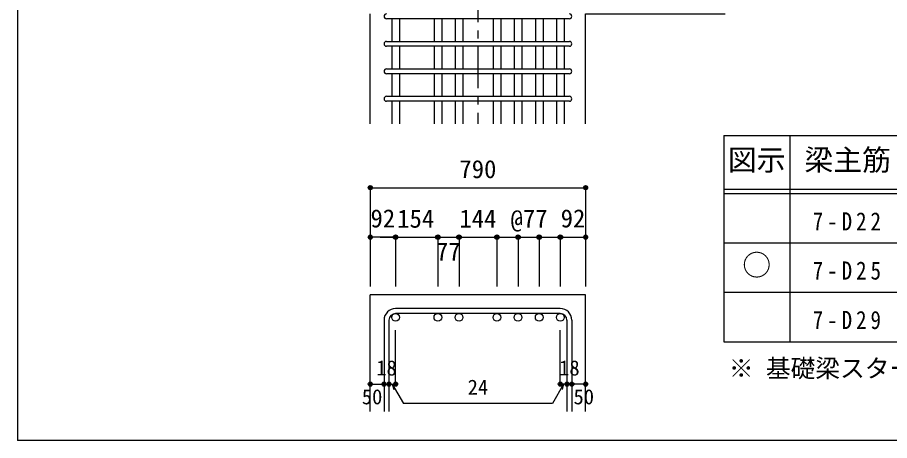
# Model space of a CAD drawing. Units: millimetres at full size, sheet at 1:30; some dimension numbers follow another scale. Extents: x -5973 to 5954, y -4195 to 4201.
# Drawn here: x -5973 to -2797, y -4195 to -2655 of the extents above; entities that cross this region are included whole.
import ezdxf
from ezdxf.enums import TextEntityAlignment as Align

# ---------------------------------------------------------------- set-up
doc = ezdxf.new("R2010")
doc.units = ezdxf.units.MM
doc.header["$LTSCALE"] = 30
doc.header["$PDMODE"] = 32
doc.header["$PDSIZE"] = 15
doc.linetypes.add('CHAIN1', pattern=[8, 5, -1, 1, -1])
for name, color, linetype in [('0-1_躯体線', 2, 'Continuous'), ('0-5_基礎梁筋', 7, 'Continuous'), ('0-6_スタラップ筋', 7, 'Continuous'), ('0-D_寸法', 4, 'Continuous'), ('6-7_文字', 7, 'Continuous'), ('6-E_枠', 7, 'Continuous'), ('F-0_枠', 6, 'Continuous')]:
    doc.layers.add(name, color=color, linetype=linetype)
doc.styles.add('ＭＳ ゴシック', font='')
doc.styles.get('ＭＳ ゴシック').set_extended_font_data('MS Gothic')

msp = doc.modelspace()

# ---------------------------------------------------------------- linework, layer by layer
at = {"layer": '0-1_躯体線'}
for p, q in [((-4687.8, -3042.16), (-4687.8, -2642.16)), ((-4687.8, -4089.89), (-4687.8, -3664.89)), ((-3903.8, -3664.89), (-4687.8, -3664.89)), ((-3903.8, -4089.89), (-3903.8, -3664.89))]:
    msp.add_line(p, q, dxfattribs=at)
msp.add_lwpolyline([(-3903.8, -3042.16), (-3903.8, -2642.16), (-3395.8, -2642.16)], dxfattribs=at)
at = {"layer": '0-5_基礎梁筋'}
for p, q in [((-4609.8, -2660.16), (-4609.8, -2742.16)), ((-4581.8, -2660.16), (-4581.8, -2742.16)), ((-4455.8, -2660.16), (-4455.8, -2742.16)), ((-4427.8, -2660.16), (-4427.8, -2742.16)), ((-4378.8, -2660.16), (-4378.8, -2742.16)), ((-4350.8, -2660.16), (-4350.8, -2742.16)), ((-4240.8, -2660.16), (-4240.8, -2742.16)), ((-4212.8, -2660.16), (-4212.8, -2742.16)), ((-4163.8, -2660.16), (-4163.8, -2742.16)), ((-4135.8, -2660.16), (-4135.8, -2742.16)), ((-4086.8, -2660.16), (-4086.8, -2742.16)), ((-4058.8, -2660.16), (-4058.8, -2742.16)), ((-4009.8, -2660.16), (-4009.8, -2742.16)), ((-3981.8, -2660.16), (-3981.8, -2742.16)), ((-4609.8, -2760.16), (-4609.8, -2842.16)), ((-4581.8, -2760.16), (-4581.8, -2842.16)), ((-4455.8, -2760.16), (-4455.8, -2842.16)), ((-4427.8, -2760.16), (-4427.8, -2842.16)), ((-4378.8, -2760.16), (-4378.8, -2842.16)), ((-4350.8, -2760.16), (-4350.8, -2842.16)), ((-4240.8, -2760.16), (-4240.8, -2842.16)), ((-4212.8, -2760.16), (-4212.8, -2842.16)), ((-4163.8, -2760.16), (-4163.8, -2842.16)), ((-4135.8, -2760.16), (-4135.8, -2842.16)), ((-4086.8, -2760.16), (-4086.8, -2842.16)), ((-4058.8, -2760.16), (-4058.8, -2842.16)), ((-4009.8, -2760.16), (-4009.8, -2842.16)), ((-3981.8, -2760.16), (-3981.8, -2842.16)), ((-4609.8, -2860.16), (-4609.8, -2942.16)), ((-4581.8, -2860.16), (-4581.8, -2942.16)), ((-4455.8, -2860.16), (-4455.8, -2942.16)), ((-4427.8, -2860.16), (-4427.8, -2942.16)), ((-4378.8, -2860.16), (-4378.8, -2942.16)), ((-4350.8, -2860.16), (-4350.8, -2942.16)), ((-4240.8, -2860.16), (-4240.8, -2942.16)), ((-4212.8, -2860.16), (-4212.8, -2942.16)), ((-4163.8, -2860.16), (-4163.8, -2942.16)), ((-4135.8, -2860.16), (-4135.8, -2942.16)), ((-4086.8, -2860.16), (-4086.8, -2942.16)), ((-4058.8, -2860.16), (-4058.8, -2942.16)), ((-4009.8, -2860.16), (-4009.8, -2942.16)), ((-3981.8, -2860.16), (-3981.8, -2942.16)), ((-4609.8, -2960.16), (-4609.8, -3042.16)), ((-4581.8, -2960.16), (-4581.8, -3042.16)), ((-4455.8, -2960.16), (-4455.8, -3042.16)), ((-4427.8, -2960.16), (-4427.8, -3042.16)), ((-4378.8, -2960.16), (-4378.8, -3042.16)), ((-4350.8, -2960.16), (-4350.8, -3042.16)), ((-4240.8, -2960.16), (-4240.8, -3042.16)), ((-4212.8, -2960.16), (-4212.8, -3042.16)), ((-4163.8, -2960.16), (-4163.8, -3042.16)), ((-4135.8, -2960.16), (-4135.8, -3042.16)), ((-4086.8, -2960.16), (-4086.8, -3042.16)), ((-4058.8, -2960.16), (-4058.8, -3042.16)), ((-4009.8, -2960.16), (-4009.8, -3042.16)), ((-3981.8, -2960.16), (-3981.8, -3042.16))]:
    msp.add_line(p, q, dxfattribs=at)
at = {"layer": '0-5_基礎梁筋', "color": 3}
for centre in [(-4595.8, -3746.89), (-4441.8, -3746.89), (-4364.8, -3746.89), (-4226.8, -3746.89), (-4149.8, -3746.89), (-4072.8, -3746.89), (-3995.8, -3746.89)]:
    msp.add_circle(centre, 14, dxfattribs=at)
at = {"layer": '0-6_スタラップ筋'}
for p, q in [((-3962.8, -2660.16), (-4628.8, -2660.16)), ((-4628.8, -2742.16), (-3962.8, -2742.16)), ((-3962.8, -2760.16), (-4628.8, -2760.16)), ((-4628.8, -2842.16), (-3962.8, -2842.16)), ((-3962.8, -2860.16), (-4628.8, -2860.16)), ((-4628.8, -2942.16), (-3962.8, -2942.16)), ((-3962.8, -2960.16), (-4628.8, -2960.16)), ((-3995.8, -3714.89), (-4595.8, -3714.89)), ((-3995.8, -3732.89), (-4595.8, -3732.89)), ((-4637.8, -3756.89), (-4637.8, -4089.89)), ((-4619.8, -3756.89), (-4619.8, -4089.89)), ((-3971.8, -3756.89), (-3971.8, -4089.89)), ((-3953.8, -3756.89), (-3953.8, -4089.89))]:
    msp.add_line(p, q, dxfattribs=at)
for centre, radius, start, end in [((-4628.8, -2651.16), 9, 90, 270), ((-3962.8, -2651.16), 9, 270, 90), ((-4628.8, -2751.16), 9, 90, 270), ((-3962.8, -2751.16), 9, 270, 90), ((-4628.8, -2851.16), 9, 90, 270), ((-3962.8, -2851.16), 9, 270, 90), ((-4628.8, -2951.16), 9, 90, 270), ((-3962.8, -2951.16), 9, 270, 90), ((-4595.8, -3756.89), 42, 90, 180), ((-3995.8, -3756.89), 42, 0, 90), ((-4595.8, -3756.89), 24, 90, 180), ((-3995.8, -3756.89), 24, 0, 90)]:
    msp.add_arc(centre, radius, start, end, dxfattribs=at)
at = {"layer": '0-D_寸法', "linetype": 'CHAIN1'}
msp.add_line((-4295.8, -842.16), (-4295.8, -3042.16), dxfattribs=at)
at = {"layer": '0-D_寸法'}
for p, q in [((-4687.8, -3274.89), (-4687.8, -3454.89)), ((-4687.8, -3274.89), (-3903.8, -3274.89)), ((-3903.8, -3274.89), (-3903.8, -3454.89)), ((-4687.8, -3454.89), (-4687.8, -3634.89)), ((-4601.8, -3454.89), (-4687.8, -3454.89)), ((-4651.77, -3454.89), (-4595.8, -3454.89)), ((-4595.8, -3454.89), (-4595.8, -3634.89)), ((-4595.8, -3454.89), (-4364.8, -3454.89)), ((-4441.8, -3454.89), (-4441.8, -3634.89)), ((-4364.8, -3454.89), (-4364.8, -3634.89)), ((-4364.8, -3454.89), (-4226.8, -3454.89)), ((-4226.8, -3454.89), (-4226.8, -3634.89)), ((-4226.8, -3454.89), (-4226.8, -3634.89)), ((-4226.8, -3454.89), (-3995.8, -3454.89)), ((-4149.8, -3454.89), (-4149.8, -3634.89)), ((-4149.8, -3454.89), (-4149.8, -3634.89)), ((-4072.8, -3454.89), (-4072.8, -3634.89)), ((-4072.8, -3454.89), (-4072.8, -3634.89)), ((-3995.8, -3454.89), (-3995.8, -3634.89)), ((-3989.8, -3454.89), (-3903.8, -3454.89)), ((-3903.8, -3454.89), (-3903.8, -3634.89)), ((-4595.8, -3989.89), (-4595.8, -3793.81)), ((-3995.8, -3989.89), (-3995.8, -3793.81)), ((-4687.8, -3989.89), (-4637.8, -3989.89)), ((-4637.8, -3989.89), (-4619.8, -3989.89)), ((-4619.8, -3989.89), (-4595.8, -3989.89)), ((-4607.8, -3989.89), (-4567.35, -4059.96)), ((-4607.8, -3989.89), (-4602.62, -4009.21)), ((-3983.8, -3989.89), (-4024.25, -4059.96)), ((-3971.8, -3989.89), (-3995.8, -3989.89)), ((-3983.8, -3989.89), (-3988.98, -4009.21)), ((-3953.8, -3989.89), (-3971.8, -3989.89)), ((-3903.8, -3989.89), (-3953.8, -3989.89)), ((-4024.25, -4059.96), (-4567.35, -4059.96))]:
    msp.add_line(p, q, dxfattribs=at)
for centre, radius in [((-4687.8, -3274.89), 7.2), ((-4687.8, -3274.89), 6.4), ((-4687.8, -3274.89), 5.6), ((-4687.8, -3274.89), 4.8), ((-4687.8, -3274.89), 4), ((-3903.8, -3274.89), 7.2), ((-3903.8, -3274.89), 6.4), ((-3903.8, -3274.89), 5.6), ((-3903.8, -3274.89), 4.8), ((-3903.8, -3274.89), 4), ((-4687.8, -3274.89), 3.2), ((-4687.8, -3274.89), 2.4), ((-4687.8, -3274.89), 1.6), ((-4687.8, -3274.89), 0.8), ((-3903.8, -3274.89), 3.2), ((-3903.8, -3274.89), 2.4), ((-3903.8, -3274.89), 1.6), ((-3903.8, -3274.89), 0.8), ((-4687.8, -3454.89), 7.2), ((-4687.8, -3454.89), 6.4), ((-4687.8, -3454.89), 5.6), ((-4687.8, -3454.89), 4.8), ((-4687.8, -3454.89), 4), ((-4687.8, -3454.89), 3.2), ((-4687.8, -3454.89), 2.4), ((-4687.8, -3454.89), 1.6), ((-4687.8, -3454.89), 0.8), ((-4595.8, -3454.89), 8), ((-4595.8, -3454.89), 7.2), ((-4595.8, -3454.89), 6.4), ((-4595.8, -3454.89), 5.6), ((-4595.8, -3454.89), 4.8), ((-4595.8, -3454.89), 4), ((-4595.8, -3454.89), 3.2), ((-4595.8, -3454.89), 2.4), ((-4595.8, -3454.89), 1.6), ((-4595.8, -3454.89), 0.8), ((-4441.8, -3454.89), 8), ((-4441.8, -3454.89), 7.2), ((-4441.8, -3454.89), 6.4), ((-4441.8, -3454.89), 5.6), ((-4441.8, -3454.89), 4.8), ((-4441.8, -3454.89), 4), ((-4441.8, -3454.89), 3.2), ((-4441.8, -3454.89), 2.4), ((-4441.8, -3454.89), 1.6), ((-4441.8, -3454.89), 0.8), ((-4364.8, -3454.89), 8), ((-4364.8, -3454.89), 7.2), ((-4364.8, -3454.89), 6.4), ((-4364.8, -3454.89), 5.6), ((-4364.8, -3454.89), 4.8), ((-4364.8, -3454.89), 4), ((-4364.8, -3454.89), 3.2), ((-4364.8, -3454.89), 2.4), ((-4364.8, -3454.89), 1.6), ((-4364.8, -3454.89), 0.8), ((-4226.8, -3454.89), 8), ((-4226.8, -3454.89), 7.2), ((-4226.8, -3454.89), 6.4), ((-4226.8, -3454.89), 5.6), ((-4226.8, -3454.89), 4.8), ((-4226.8, -3454.89), 4), ((-4226.8, -3454.89), 3.2), ((-4226.8, -3454.89), 2.4), ((-4226.8, -3454.89), 1.6), ((-4226.8, -3454.89), 0.8), ((-4149.8, -3454.89), 8), ((-4149.8, -3454.89), 7.2), ((-4149.8, -3454.89), 6.4), ((-4149.8, -3454.89), 5.6), ((-4149.8, -3454.89), 4.8), ((-4149.8, -3454.89), 4), ((-4149.8, -3454.89), 3.2), ((-4149.8, -3454.89), 2.4), ((-4149.8, -3454.89), 1.6), ((-4149.8, -3454.89), 0.8), ((-4072.8, -3454.89), 8), ((-4072.8, -3454.89), 7.2), ((-4072.8, -3454.89), 6.4), ((-4072.8, -3454.89), 5.6), ((-4072.8, -3454.89), 4.8), ((-4072.8, -3454.89), 4), ((-4072.8, -3454.89), 3.2), ((-4072.8, -3454.89), 2.4), ((-4072.8, -3454.89), 1.6), ((-4072.8, -3454.89), 0.8), ((-3995.8, -3454.89), 8), ((-3995.8, -3454.89), 7.2), ((-3995.8, -3454.89), 6.4), ((-3995.8, -3454.89), 5.6), ((-3995.8, -3454.89), 4.8), ((-3995.8, -3454.89), 4), ((-3995.8, -3454.89), 3.2), ((-3995.8, -3454.89), 2.4), ((-3995.8, -3454.89), 1.6), ((-3995.8, -3454.89), 0.8), ((-3903.8, -3454.89), 7.2), ((-3903.8, -3454.89), 6.4), ((-3903.8, -3454.89), 5.6), ((-3903.8, -3454.89), 4.8), ((-3903.8, -3454.89), 4), ((-3903.8, -3454.89), 3.2), ((-3903.8, -3454.89), 2.4), ((-3903.8, -3454.89), 1.6), ((-3903.8, -3454.89), 0.8), ((-4687.8, -3989.89), 4), ((-4687.8, -3989.89), 3.6), ((-4687.8, -3989.89), 3.2), ((-4687.8, -3989.89), 2.8), ((-4687.8, -3989.89), 2.4), ((-4687.8, -3989.89), 2), ((-4687.8, -3989.89), 1.6), ((-4687.8, -3989.89), 1.2), ((-4687.8, -3989.89), 0.8), ((-4687.8, -3989.89), 0.4), ((-4637.8, -3989.89), 4), ((-4637.8, -3989.89), 3.6), ((-4637.8, -3989.89), 3.2), ((-4637.8, -3989.89), 2.8), ((-4637.8, -3989.89), 2.4), ((-4637.8, -3989.89), 2), ((-4637.8, -3989.89), 1.6), ((-4637.8, -3989.89), 1.2), ((-4637.8, -3989.89), 0.8), ((-4637.8, -3989.89), 0.4), ((-4619.8, -3989.89), 4), ((-4619.8, -3989.89), 3.6), ((-4619.8, -3989.89), 3.2), ((-4619.8, -3989.89), 2.8), ((-4619.8, -3989.89), 2.4), ((-4619.8, -3989.89), 2), ((-4619.8, -3989.89), 1.6), ((-4619.8, -3989.89), 1.2), ((-4619.8, -3989.89), 0.8), ((-4619.8, -3989.89), 0.4), ((-4595.8, -3989.89), 4), ((-4595.8, -3989.89), 3.6), ((-4595.8, -3989.89), 3.2), ((-4595.8, -3989.89), 2.8), ((-4595.8, -3989.89), 2.4), ((-4595.8, -3989.89), 2), ((-4595.8, -3989.89), 1.6), ((-4595.8, -3989.89), 1.2), ((-4595.8, -3989.89), 0.8), ((-4595.8, -3989.89), 0.4), ((-3995.8, -3989.89), 4), ((-3995.8, -3989.89), 3.6), ((-3995.8, -3989.89), 3.2), ((-3995.8, -3989.89), 2.8), ((-3995.8, -3989.89), 2.4), ((-3995.8, -3989.89), 2), ((-3995.8, -3989.89), 1.6), ((-3995.8, -3989.89), 1.2), ((-3995.8, -3989.89), 0.8), ((-3995.8, -3989.89), 0.4), ((-3971.8, -3989.89), 4), ((-3971.8, -3989.89), 3.6), ((-3971.8, -3989.89), 3.2), ((-3971.8, -3989.89), 2.8), ((-3971.8, -3989.89), 2.4), ((-3971.8, -3989.89), 2), ((-3971.8, -3989.89), 1.6), ((-3971.8, -3989.89), 1.2), ((-3971.8, -3989.89), 0.8), ((-3971.8, -3989.89), 0.4), ((-3953.8, -3989.89), 4), ((-3953.8, -3989.89), 3.6), ((-3953.8, -3989.89), 3.2), ((-3953.8, -3989.89), 2.8), ((-3953.8, -3989.89), 2.4), ((-3953.8, -3989.89), 2), ((-3953.8, -3989.89), 1.6), ((-3953.8, -3989.89), 1.2), ((-3953.8, -3989.89), 0.8), ((-3953.8, -3989.89), 0.4), ((-3903.8, -3989.89), 4), ((-3903.8, -3989.89), 3.6), ((-3903.8, -3989.89), 3.2), ((-3903.8, -3989.89), 2.8), ((-3903.8, -3989.89), 2.4), ((-3903.8, -3989.89), 2), ((-3903.8, -3989.89), 1.6), ((-3903.8, -3989.89), 1.2), ((-3903.8, -3989.89), 0.8), ((-3903.8, -3989.89), 0.4)]:
    msp.add_circle(centre, radius, dxfattribs=at)
at = {"layer": '0-D_寸法', "color": 7}
for p in [(-4687.8, -3274.89), (-3903.8, -3274.89), (-4687.8, -3454.89), (-4595.8, -3454.89), (-4595.8, -3454.89), (-4441.8, -3454.89), (-4441.8, -3454.89), (-4364.8, -3454.89), (-4364.8, -3454.89), (-4226.8, -3454.89), (-4226.8, -3454.89), (-4149.8, -3454.89), (-4149.8, -3454.89), (-4072.8, -3454.89), (-4072.8, -3454.89), (-3995.8, -3454.89), (-3995.8, -3454.89), (-3903.8, -3454.89), (-4687.8, -3989.89), (-4637.8, -3989.89), (-4619.8, -3989.89), (-4595.8, -3989.89), (-4595.8, -3989.89), (-3995.8, -3989.89), (-3995.8, -3989.89), (-3971.8, -3989.89), (-3953.8, -3989.89), (-3903.8, -3989.89)]:
    msp.add_point(p, dxfattribs=at)
at = {"layer": '6-E_枠', "color": 3}
for p, q in [((-3400.52, -3085.43), (-3400.52, -3835.43)), ((-3400.52, -3085.43), (-1238, -3085.43)), ((-3400.52, -3835.43), (-1238, -3835.43))]:
    msp.add_line(p, q, dxfattribs=at)
at = {"layer": '6-E_枠'}
for p, q in [((-3160.52, -3085.43), (-3160.52, -3835.43)), ((-3400.52, -3280.43), (-1238, -3280.43)), ((-3400.52, -3295.43), (-1238, -3295.43)), ((-3400.52, -3475.43), (-1238, -3475.43)), ((-3400.52, -3655.43), (-1238, -3655.43))]:
    msp.add_line(p, q, dxfattribs=at)
at = {"layer": 'F-0_枠'}
for p in [(-5972.88, 4201.15), (5954.1, -4195.24)]:
    msp.add_line(p, (-5972.88, -4195.24), dxfattribs=at)

# ---------------------------------------------------------------- texts
at = {"layer": '0-D_寸法', "style": 'ＭＳ ゴシック'}
for s, height, p in [('790', 65.98, (-4363.3, -3259.89)), ('92', 65.98, (-4687.09, -3439.21)), ('154', 65.98, (-4589.87, -3440.32)), ('144', 65.98, (-4363.3, -3439.89)), ('@77', 65.98, (-4177.09, -3440.23)), ('92', 65.98, (-3994.51, -3439.21)), ('77', 65.98, (-4448.53, -3559.94)), ('18', 54.99, (-4666.3, -3974.89)), ('18', 54.99, (-4000.3, -3974.89)), ('24', 54.99, (-4333.3, -4044.96)), ('50', 54.99, (-4718.8, -4079.89)), ('50', 54.99, (-3947.8, -4079.89))]:
    msp.add_text(s, height=height, dxfattribs=at).set_placement(p, align=Align.BOTTOM_LEFT)
at = {"layer": '6-7_文字', "color": 2, "style": 'ＭＳ ゴシック'}
for s, p in [('図示', (-3385.52, -3235.43)), ('梁主筋', (-3106.76, -3235.43)), ('○', (-3333.02, -3617.93))]:
    msp.add_text(s, height=76.98, dxfattribs=at).set_placement(p, align=Align.BOTTOM_LEFT)
at = {"layer": '6-7_文字', "style": 'ＭＳ ゴシック'}
msp.add_text('※ 基礎梁スターラップ     D16 @100', height=65.98, dxfattribs=at).set_placement((-3381.96, -3985.01), align=Align.BOTTOM_LEFT)
at = {"layer": '6-7_文字', "char_height": 65.98, "attachment_point": 7, "style": 'ＭＳ ゴシック'}
for s, insert in [('\\T1.38;\\W0.85;7-D22', (-3076.76, -3430.43)), ('\\T1.38;\\W0.85;7-D25', (-3076.76, -3610.43)), ('\\T1.38;\\W0.85;7-D29', (-3076.76, -3790.43))]:
    msp.add_mtext(s, dxfattribs=dict(at, insert=insert))

doc.saveas('drawing.dxf')
